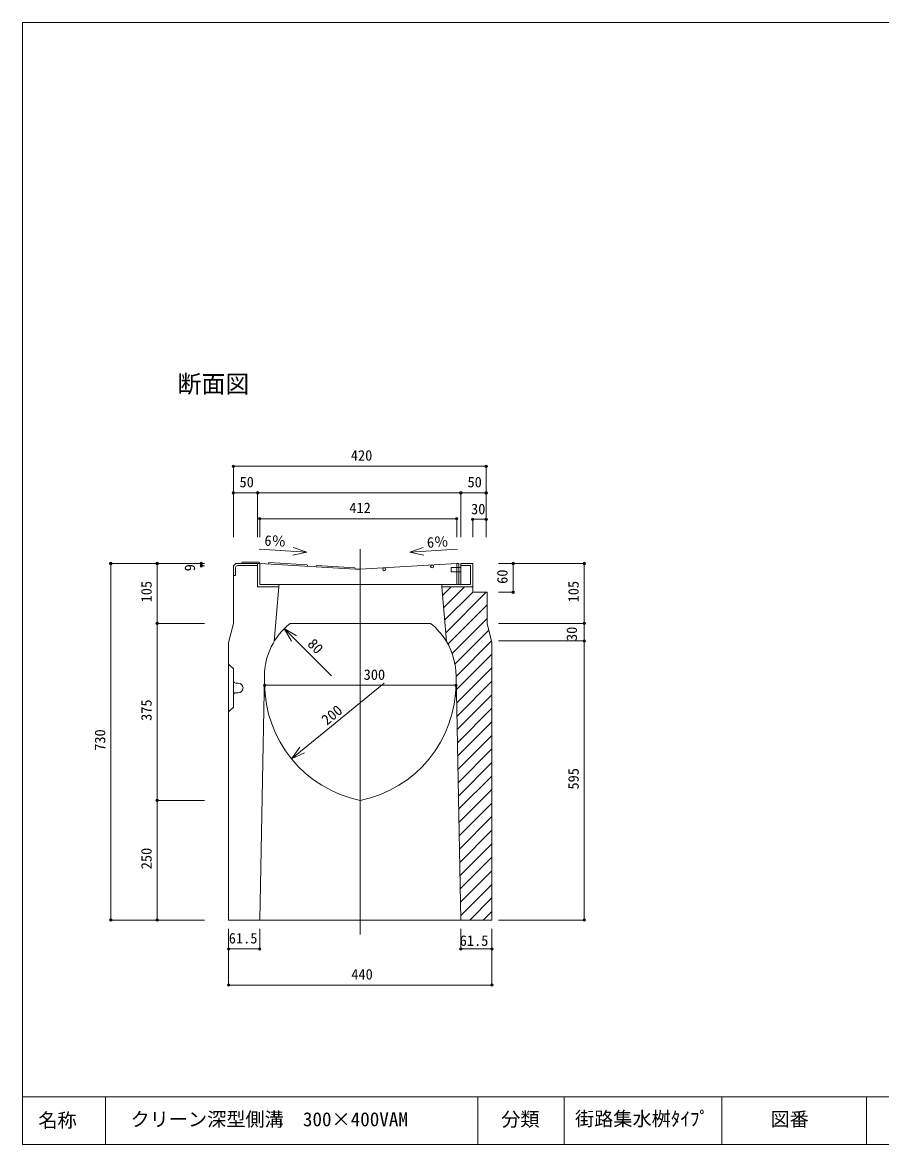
# Model space of a CAD drawing. Units: millimetres, scale not verified. Extents: x 371 to 3955, y 298 to 2642.
# Drawn here: x 371 to 2164, y 298 to 2642 of the extents above; entities that cross this region are included whole.
import ezdxf
from ezdxf.enums import TextEntityAlignment as Align

# ---------------------------------------------------------------- set-up
doc = ezdxf.new("R2010")
doc.units = ezdxf.units.MM
doc.header["$LTSCALE"] = 10
doc.header["$PDMODE"] = 32
doc.header["$PDSIZE"] = 5
doc.layers.add('1', color=7, linetype='Continuous', lineweight=18)
doc.styles.add('ＭＳ ゴシック', font='')
doc.styles.get('ＭＳ ゴシック').set_extended_font_data('MS Gothic')

msp = doc.modelspace()

# ---------------------------------------------------------------- linework, layer by layer
at = {"layer": '1'}
for p, q in [((371.38, 298.3), (371.38, 2642.45)), ((371.38, 2642.45), (3954.84, 2642.45)), ((812.13, 1715.39), (1340.12, 1715.39)), ((812.13, 1715.39), (812.13, 1566.84)), ((1340.12, 1715.39), (1340.12, 1566.84)), ((812.13, 1659.74), (862.63, 1659.74)), ((812.13, 1659.74), (812.13, 1566.84)), ((862.63, 1659.74), (862.63, 1566.84)), ((862.63, 1659.74), (1287.13, 1659.74)), ((1287.13, 1659.74), (1287.13, 1566.84)), ((1287.13, 1659.74), (1340.12, 1659.74)), ((1340.12, 1659.74), (1340.12, 1566.84)), ((867.13, 1605.81), (1278.63, 1605.81)), ((867.13, 1605.81), (867.13, 1566.84)), ((1278.63, 1605.81), (1278.63, 1566.84)), ((1312.13, 1604.44), (1340.12, 1604.44)), ((1312.13, 1604.44), (1312.13, 1566.84)), ((1340.12, 1604.44), (1340.12, 1566.84)), ((865.63, 1541.89), (965.45, 1535.9)), ((865.63, 1541.89), (965.45, 1535.9)), ((965.45, 1535.9), (936.06, 1529.88)), ((965.45, 1535.9), (936.99, 1545.38)), ((1077.13, 737.16), (1077.13, 1542.16)), ((1180.3, 1535.9), (1208.76, 1545.38)), ((1280.12, 1541.89), (1180.3, 1535.9)), ((1280.12, 1541.89), (1180.3, 1535.9)), ((1180.3, 1535.9), (1209.69, 1529.88)), ((555.98, 1512.16), (555.98, 767.16)), ((555.98, 1512.16), (751.36, 1512.16)), ((652.87, 1512.16), (652.87, 1387.16)), ((652.87, 1512.16), (751.36, 1512.16)), ((744.8, 1512.16), (744.8, 1507.16)), ((744.8, 1512.16), (751.36, 1512.16)), ((744.8, 1507.16), (751.36, 1507.16)), ((812.13, 1507.16), (817.13, 1512.16)), ((812.13, 1507.16), (812.13, 1387.16)), ((816.63, 1503.63), (816.63, 1487.16)), ((867.13, 1512.16), (817.13, 1512.16)), ((862.63, 1507.66), (820.66, 1507.66)), ((830.63, 1515.16), (829.13, 1512.16)), ((865.63, 1515.16), (830.63, 1515.16)), ((862.63, 1512.16), (862.63, 1463.66)), ((865.63, 1515.16), (867.13, 1512.16)), ((1067.13, 1500.16), (867.13, 1512.16)), ((867.13, 1512.16), (867.13, 1468.16)), ((886.13, 1514.03), (884.46, 1511.12)), ((965.99, 1509.24), (886.13, 1514.03)), ((967.31, 1506.15), (965.99, 1509.24)), ((985.95, 1508.04), (984.28, 1505.13)), ((1065.81, 1503.25), (985.95, 1508.04)), ((1067.13, 1500.16), (1065.81, 1503.25)), ((1077.13, 1500.07), (1278.63, 1512.16)), ((1267.13, 1503.66), (1283.13, 1503.66)), ((1267.13, 1494.66), (1267.13, 1503.66)), ((1278.63, 1512.16), (1278.63, 1468.16)), ((1283.13, 1512.16), (1278.63, 1512.16)), ((1283.13, 1512.16), (1283.13, 1468.16)), ((1283.13, 1503.66), (1287.13, 1503.66)), ((1287.13, 1512.16), (1312.13, 1512.16)), ((1287.13, 1512.16), (1287.13, 1507.66)), ((1287.13, 1507.66), (1307.63, 1507.66)), ((1287.13, 1507.66), (1287.13, 1468.16)), ((1307.63, 1507.66), (1307.63, 1468.16)), ((1312.13, 1452.16), (1312.13, 1512.16)), ((1544.96, 1512.16), (1365.49, 1512.16)), ((1396.43, 1512.16), (1365.49, 1512.16)), ((1396.43, 1512.16), (1396.43, 1452.16)), ((1544.96, 1512.16), (1544.96, 1387.16)), ((816.63, 1487.16), (812.13, 1487.16)), ((1077.13, 1500.16), (1067.13, 1500.16)), ((1267.13, 1494.66), (1283.13, 1494.66)), ((1283.13, 1494.66), (1287.13, 1494.66)), ((862.63, 1463.66), (907.13, 1463.66)), ((867.13, 1468.16), (907.13, 1468.16)), ((907.13, 1463.66), (897.13, 1349.27)), ((907.13, 1463.66), (907.13, 1468.16)), ((907.13, 1468.16), (1077.13, 1468.16)), ((1077.13, 1468.16), (1247.13, 1468.16)), ((1307.63, 1468.16), (1247.13, 1468.16)), ((1247.13, 1463.66), (1247.13, 1468.16)), ((1257.13, 1349.27), (1247.13, 1463.66)), ((1312.13, 1463.66), (1247.13, 1463.66)), ((1248.71, 1445.61), (1266.76, 1463.66)), ((1250.98, 1419.59), (1295.05, 1463.66)), ((1253.25, 1393.58), (1312.13, 1452.46)), ((1255.53, 1367.57), (1340.12, 1452.16)), ((1342.13, 1452.16), (1312.13, 1452.16)), ((1342.13, 1452.16), (1342.13, 1387.16)), ((1396.43, 1452.16), (1365.49, 1452.16)), ((1260.18, 1343.94), (1342.13, 1425.89)), ((652.87, 1387.16), (751.36, 1387.16)), ((652.87, 1387.16), (652.87, 1017.16)), ((812.13, 1387.16), (802.13, 1347.16)), ((930.52, 1387.16), (1077.13, 1387.16)), ((1077.13, 1387.16), (1223.73, 1387.16)), ((1268.92, 1324.4), (1342.13, 1397.6)), ((1342.13, 1387.16), (1352.13, 1347.16)), ((1544.96, 1387.16), (1365.49, 1387.16)), ((1544.96, 1387.16), (1544.96, 1350.26)), ((918.13, 1376.16), (1017.13, 1277.16)), ((918.13, 1376.16), (1017.13, 1277.16)), ((918.13, 1376.16), (944.11, 1361.16)), ((918.13, 1376.16), (933.13, 1350.18)), ((1274.89, 1302.08), (1345.7, 1372.89)), ((802.13, 1347.16), (802.13, 767.16)), ((1277.18, 1276.08), (1351.35, 1350.26)), ((1352.13, 1347.16), (1352.13, 767.16)), ((1544.96, 1350.26), (1365.49, 1350.26)), ((1544.96, 1350.26), (1544.96, 767.16)), ((1277.72, 1248.34), (1352.13, 1322.75)), ((812.13, 1292.16), (802.13, 1302.16)), ((812.13, 1212.16), (812.13, 1292.16)), ((1278.26, 1220.6), (1352.13, 1294.47)), ((867.13, 767.16), (877.15, 1279.9)), ((877.13, 1262.11), (877.13, 1277.16)), ((1287.13, 767.16), (1277.1, 1279.9)), ((1277.13, 1277.16), (1277.13, 1262.11)), ((1278.8, 1192.86), (1352.13, 1266.18)), ((822.13, 1262.16), (817.13, 1262.16)), ((877.16, 1257.84), (1277.13, 1257.84)), ((877.16, 1257.84), (877.16, 1234.51)), ((933.48, 1104), (1127.13, 1262.11)), ((933.48, 1104), (1127.13, 1262.11)), ((1277.13, 1257.84), (1277.13, 1234.51)), ((822.13, 1242.16), (817.13, 1242.16)), ((1279.35, 1165.12), (1352.13, 1237.9)), ((812.13, 1212.16), (802.13, 1202.16)), ((1279.89, 1137.38), (1352.13, 1209.62)), ((1280.43, 1109.63), (1352.13, 1181.33)), ((1280.97, 1081.89), (1352.13, 1153.05)), ((933.48, 1104), (951.01, 1128.34)), ((933.48, 1104), (960.83, 1116.31)), ((1281.52, 1054.15), (1352.13, 1124.76)), ((1282.06, 1026.41), (1352.13, 1096.48)), ((1282.6, 998.67), (1352.13, 1068.19)), ((1283.14, 970.92), (1352.13, 1039.91)), ((652.87, 1017.16), (751.36, 1017.16)), ((652.87, 1017.16), (652.87, 767.16)), ((1283.69, 943.18), (1352.13, 1011.63)), ((1284.23, 915.44), (1352.13, 983.34)), ((1284.77, 887.7), (1352.13, 955.06)), ((1285.31, 859.96), (1352.13, 926.77)), ((1285.86, 832.22), (1352.13, 898.49)), ((1286.4, 804.47), (1352.13, 870.2)), ((1286.94, 776.73), (1352.13, 841.92)), ((1305.66, 767.16), (1352.13, 813.64)), ((1333.94, 767.16), (1352.13, 785.35)), ((555.98, 767.16), (751.36, 767.16)), ((652.87, 767.16), (751.36, 767.16)), ((1077.13, 767.16), (802.13, 767.16)), ((1287.13, 767.16), (1077.13, 767.16)), ((1352.13, 767.16), (1287.13, 767.16)), ((1544.96, 767.16), (1365.49, 767.16)), ((802.13, 631.5), (802.13, 749.11)), ((802.13, 706.99), (802.13, 749.11)), ((867.13, 706.99), (867.13, 749.11)), ((1287.13, 706.99), (1287.13, 749.11)), ((1352.13, 631.5), (1352.13, 749.11)), ((1352.13, 706.99), (1352.13, 749.11)), ((802.13, 706.99), (867.13, 706.99)), ((1287.13, 706.99), (1352.13, 706.99)), ((802.13, 631.5), (1352.13, 631.5)), ((3954.84, 398.3), (371.38, 398.3)), ((544.6, 398.3), (544.6, 298.3)), ((1322.7, 398.3), (1322.7, 298.3)), ((1502.7, 398.3), (1502.7, 298.3)), ((1832.7, 398.3), (1832.7, 298.3)), ((2134.84, 398.3), (2134.84, 298.3)), ((3954.84, 298.3), (371.38, 298.3))]:
    msp.add_line(p, q, dxfattribs=at)
for centre in [(1127.13, 1500.07), (1227.13, 1506.07)]:
    msp.add_circle(centre, 3, dxfattribs=at)
for centre, radius, start, end in [((820.66, 1503.63), 4.04, 90, 180), ((1017.13, 1277.16), 140, 128.21318, 180), ((1137.13, 1277.16), 140, 31.0027, 51.78677), ((1137.13, 1277.16), 140, 0, 31.0027), ((817.13, 1267.16), 5, 180, 270), ((822.13, 1252.16), 10, 270, 90), ((1127.13, 1262.11), 250, 180, 258.46301), ((1027.13, 1262.11), 250, 281.53694, 0), ((817.13, 1237.16), 5, 90, 180)]:
    msp.add_arc(centre, radius, start, end, dxfattribs=at)
for p in [(812.13, 1715.39), (1340.12, 1715.39), (812.13, 1659.74), (862.63, 1659.74), (1287.13, 1659.74), (1340.12, 1659.74), (867.13, 1605.81), (1278.63, 1605.81), (1312.13, 1604.44), (1340.12, 1604.44), (555.98, 1512.16), (652.87, 1512.16), (744.8, 1512.16), (744.8, 1507.16), (1396.43, 1512.16), (1544.96, 1512.16), (1396.43, 1452.16), (652.87, 1387.16), (1544.96, 1387.16), (1544.96, 1350.26), (877.16, 1257.84), (1277.13, 1257.84), (652.87, 1017.16), (555.98, 767.16), (652.87, 767.16), (1544.96, 767.16), (802.13, 706.99), (867.13, 706.99), (1287.13, 706.99), (1352.13, 706.99), (802.13, 631.5), (1352.13, 631.5)]:
    msp.add_point(p, dxfattribs=at)

# ---------------------------------------------------------------- texts
at = {"layer": '1', "style": 'ＭＳ ゴシック'}
for s, height, p in [('断面図', 36.66, (695.39, 1858.03)), ('420', 21.99, (1057.37, 1720.39)), ('50', 21.99, (824.88, 1664.74)), ('50', 21.99, (1301.12, 1664.74)), ('412', 21.99, (1054.13, 1610.81)), ('30', 21.99, (1308.55, 1608.5)), ('300', 21.99, (1084.14, 1262.51)), ('61.5', 21.99, (802.42, 711.82)), ('61.5', 21.99, (1284.83, 706.82)), ('440', 21.99, (1058.38, 636.5)), ('名称', 29.33, (404.66, 325.5)), ('クリーン深型側溝\u3000300×400VAM', 29.33, (597.17, 327.69)), ('分類', 29.33, (1371.59, 327.69)), ('街路集水桝ﾀｲﾌﾟ', 29.33, (1525.69, 328.66)), ('図番', 29.33, (1934.05, 327.69))]:
    msp.add_text(s, height=height, dxfattribs=at).set_placement(p, align=Align.BOTTOM_LEFT)
for s, rotation, p in [('6％', 356.566, (875.9, 1542.99)), ('6％', 3.434, (1217.35, 1538.29)), ('9', 90, (738.63, 1495.82)), ('60', 90, (1391.43, 1469.66)), ('105', 90, (647.87, 1430.91)), ('105', 90, (1539.96, 1430.91)), ('30', 90, (1536.41, 1350.15)), ('80', 315, (960.56, 1337.58)), ('375', 90, (647.87, 1183.41)), ('200', 39.232, (1011.44, 1167.99)), ('730', 90, (550.98, 1120.91)), ('595', 90, (1539.96, 1039.96)), ('250', 90, (647.87, 873.41))]:
    msp.add_text(s, height=21.99, rotation=rotation, dxfattribs=at).set_placement(p, align=Align.BOTTOM_LEFT)

doc.saveas('drawing.dxf')
